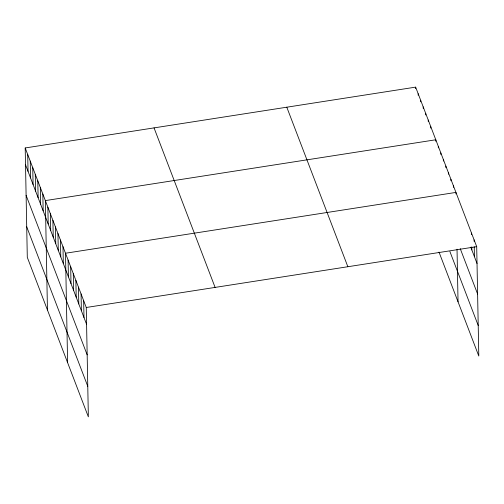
<?xml version="1.0" encoding="UTF-8"?>
<svg xmlns="http://www.w3.org/2000/svg" width="504" height="504" viewBox="0 0 504 504"><rect width="100%" height="100%" fill="white"/><g stroke="black" fill="none" stroke-linecap="round" stroke-linejoin="round"><path stroke-width="0.76" d="M25.2 147.956L86.26 307.484L88.358 416.871L27.298 257.349L25.2 147.956L415.642 87.129L476.702 246.651L478.8 356.044L439.009 252.088M86.26 307.484L476.702 246.651M470.793 247.212L477.023 263.485M460.221 248.604L477.609 294.027M449.896 251.521L478.214 325.496M286.795 107.201L347.854 266.729M154.048 127.884L215.101 287.406M25.521 164.789L86.581 324.311M26.107 195.332L87.167 354.854M26.712 226.8L87.772 386.329M474.106 239.873L474.132 241.403M474.239 246.758L474.428 256.706M471.511 233.094L471.536 234.625M471.776 246.866L471.832 249.927M455.969 193.946L455.937 192.415L65.501 253.241L67.599 362.634M457.034 249.228L458.041 301.802M453.424 185.837L453.449 187.368M450.904 179.254L450.929 180.785M448.384 172.677L448.415 174.208M445.864 166.093L445.895 167.624M443.344 159.516L443.375 161.047M440.83 152.933L440.855 154.463M438.31 146.355L438.341 147.886M435.821 141.303L435.79 139.772L45.347 200.598L47.452 309.992M430.756 126.611L430.781 128.142M428.236 120.034L428.261 121.565M425.716 113.45L425.748 114.981M423.196 106.873L423.228 108.398M420.676 100.29L420.708 101.821M418.163 93.713L418.188 95.237M415.642 87.129L415.668 88.66M83.664 300.699L83.985 317.533M81.068 293.92L81.39 310.754M78.473 287.141L78.794 303.975M75.877 280.363L76.198 297.19M73.282 273.584L73.609 290.411M70.686 266.805L71.014 283.632M68.09 260.026L68.418 276.853M62.981 246.664L63.302 263.491M60.461 240.08L60.782 256.914M57.941 233.503L58.269 250.331M55.421 226.92L55.749 243.753M52.907 220.343L53.229 237.17M50.387 213.759L50.709 230.593M47.867 207.182L48.189 224.009M42.834 194.021L43.155 210.848M40.314 187.438L40.635 204.271M37.794 180.86L38.115 197.688M35.274 174.277L35.595 191.111M32.754 167.7L33.081 184.527M30.24 161.116L30.561 177.95M27.72 154.539L28.041 171.366"/></g></svg>
